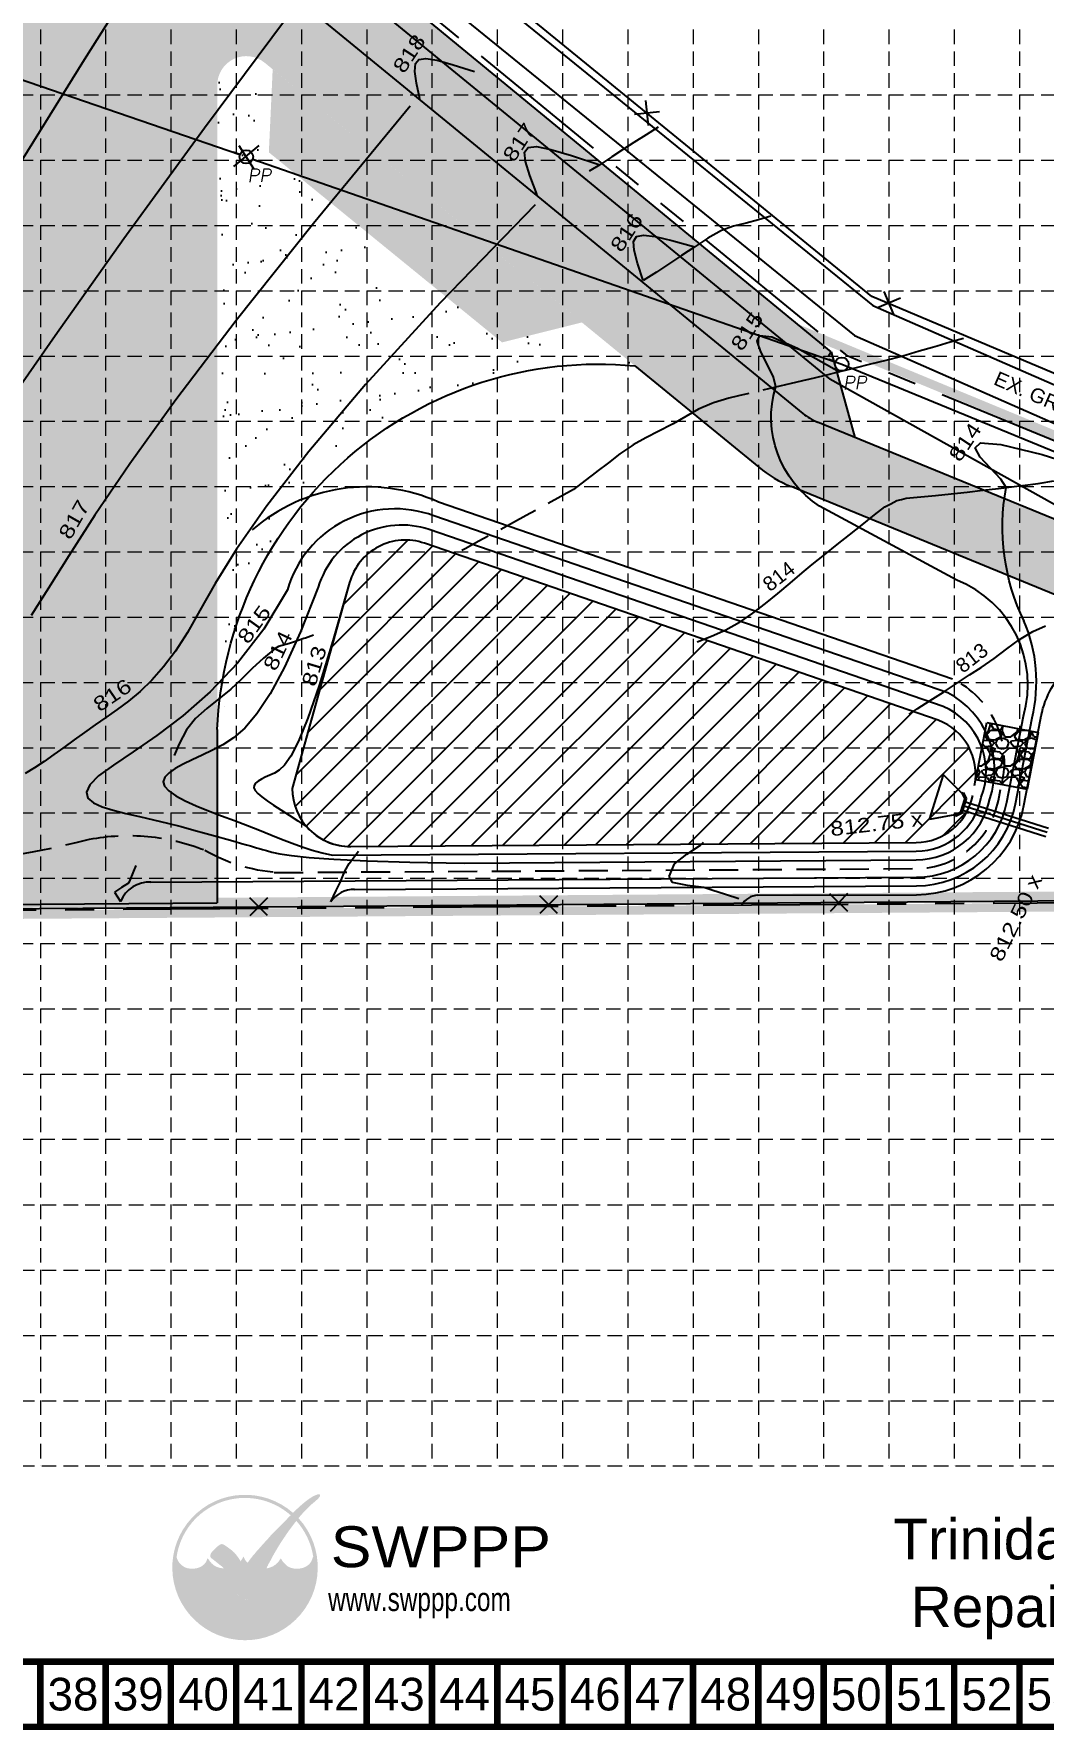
# Model space of a CAD drawing. Extents: x 1142 to 4041, y -552 to 3232.
# Drawn here: x 1996 to 2344, y 2330 to 2915 of the extents above; entities that cross this region are included whole.
import ezdxf
from ezdxf.enums import TextEntityAlignment as Align

# ---------------------------------------------------------------- set-up
doc = ezdxf.new("R2010")
doc.units = 0
doc.header["$LTSCALE"] = 40
doc.header["$MEASUREMENT"] = 0
doc.linetypes.add('HIDDEN', pattern=[0.375, 0.25, -0.125])
doc.linetypes.add('PHANTOM', pattern=[2.5, 1.25, -0.25, 0.25, -0.25, 0.25, -0.25])
doc.layers.get('0').update_dxf_attribs({"color": 1, "linetype": 'CONTINUOUS'})
for name, color, linetype in [('0BOUNDRY', 4, 'PHANTOM'), ('0CONTOURS', 8, 'HIDDEN'), ('0DIM', 8, 'CONTINUOUS'), ('0EXFENC', 8, 'CONTINUOUS'), ('0EXIST', 8, 'CONTINUOUS'), ('0PAVING', 1, 'CONTINUOUS'), ('0POND', 1, 'CONTINUOUS'), ('0POWER', 8, 'OVERHEAD_POWER'), ('0UTILITIES', 2, 'CONTINUOUS'), ('BASE', 7, 'CONTINUOUS'), ('GRID', 254, 'HIDDEN'), ('LIMITS OF DISTURBANCE', 1, 'HIDDEN'), ('LOGO', 7, 'CONTINUOUS'), ('SILT FENCE', 200, 'CONTINUOUS'), ('yj', 2, 'CONTINUOUS')]:
    doc.layers.add(name, color=color, linetype=linetype)
doc.styles.add('LOGO1', font='ROCKEB.TTF', dxfattribs={"height": 25})
doc.styles.get("Standard").update_dxf_attribs({"font": 'ARIAL.TTF'})
doc.styles.add('TEXT60', font='SIMPLEX', dxfattribs={"height": 3})
doc.linetypes.add('OVERHEAD_POWER', pattern='A,0.2,-0.08,["OHP",Standard,S=0.04,R=0,X=-0.05,Y=-0.018],-0.13', length=0.41)

# ---------------------------------------------------------------- blocks, each defined once
blk = doc.blocks.new('X100')
at = {"layer": '0EXFENC'}
for p, q in [((-3.06, 3.06), (3.06, -3.06)), ((-3.06, -3.06), (3.06, 3.06))]:
    blk.add_line(p, q, dxfattribs=at)
blk = doc.blocks.new('new logo')
at = {"layer": 'LOGO'}
h = blk.add_hatch(color=170, dxfattribs=at)
h.paths.add_polyline_path([(67.4, 44.1), (66.8, 44.7), (66.3, 45.2), (66, 45.8), (65.5, 46.4), (65.1, 47.2), (64.7, 47.9), (64.4, 48.5), (64.2, 49), (63.9, 49.6), (63.7, 50.1), (63.3, 51), (62.9, 52), (62.6, 52.8), (62.4, 53.3), (62.2, 53.7), (62.1, 54.2), (61.9, 54.7), (61.7, 55.2), (61.5, 55.7), (61.3, 56.3), (61, 56.8), (60.8, 57.4), (60.5, 57.9), (60.2, 58.5), (60, 59.1), (59.7, 59.6), (59.3, 60.2), (59, 60.8), (58.7, 61.3), (58.3, 61.9), (58, 62.4), (57.6, 62.9), (57.3, 63.4), (56.9, 63.9), (56.6, 64.3), (56.3, 64.7), (55.9, 65.1), (55.6, 65.5), (55.2, 65.9), (54.9, 66.2), (54, 66.2), (52.9, 66.3), (52, 66.5), (51.5, 66.6), (50.9, 66.8), (50.3, 67), (49.4, 67.4), (48.3, 67.9), (47.3, 68.6), (46.5, 69.3), (45.7, 70), (45, 70.8), (44.4, 71.5), (44, 72.2), (43.6, 72.7), (43.4, 72.9), (43.2, 73.2), (43.1, 73.4), (43, 73.5), (42.8, 73.7), (42.7, 73.7), (42.7, 73.8), (42.6, 73.8), (42.5, 73.7), (42.5, 73.6), (42.4, 73.5), (42.4, 73.4), (42.3, 73.2), (42.2, 72.8), (42, 72.1), (41.7, 71.5), (41.4, 70.9), (41, 70.3), (40.5, 69.8), (40, 69.2), (39.4, 68.7), (38.8, 68.2), (38.1, 67.7), (37.3, 67.3), (36.5, 66.9), (35.7, 66.6), (34.9, 66.3), (34, 66.1), (33, 66), (31.9, 65.9), (30.8, 65.9), (29.6, 65.9), (28.6, 66), (27.6, 66.1), (26.7, 66.4), (25.8, 66.7), (25, 67.1), (24.1, 67.6), (23.2, 68.2), (22.4, 68.9), (21.8, 69.5), (21.4, 69.9), (21, 70.4), (20.6, 70.9), (20.2, 71.5), (19.9, 72.1), (19.5, 72.9), (19.2, 73.8), (18.9, 74.8, -0.595729), (106.3, 106.8), (107, 107.5), (107.5, 108), (108.1, 108.6, 37.93689), (112.3, 104.5), (112.1, 104.2), (111.6, 103.7), (111.1, 103.1), (110.6, 102.5, -0.146449), (123.6, 75), (123.3, 74.5), (123.1, 74), (122.9, 73.5), (122.8, 73.1), (122.5, 72.4), (122.2, 71.7), (121.9, 71.1), (121.5, 70.5), (121.1, 70), (120.7, 69.5), (120.2, 69), (119.6, 68.6), (119, 68.1), (118.4, 67.7), (117.8, 67.4), (117.1, 67), (116.5, 66.7), (115.8, 66.5), (115, 66.3), (114.3, 66.1), (113.5, 66), (112.7, 65.9), (111.9, 65.8), (111.1, 65.8), (110.3, 65.8), (109.4, 65.9), (108.6, 66), (107.7, 66.2), (106.8, 66.4), (105.9, 66.7), (105.1, 67.1), (104.3, 67.5), (103.5, 68), (102.8, 68.6), (102.1, 69.3), (101.4, 70), (100.8, 70.7), (100.2, 71.4), (99.8, 72), (99.5, 72.5), (99.4, 72.8), (99.3, 73), (99.1, 73.2), (99, 73.4), (98.9, 73.5), (98.8, 73.6), (98.7, 73.6), (98.6, 73.6), (98.5, 73.5), (98.4, 73.4), (98.4, 73.3), (98.3, 73.2), (98.2, 73), (98.1, 72.8), (97.8, 72.4), (97.4, 71.8), (96.9, 71.1), (96.4, 70.5), (95.9, 70.1), (95.4, 69.6), (94.8, 69.1), (94.2, 68.6), (93.5, 68.2), (92.8, 67.7), (91.9, 67.3), (91, 66.9), (90.1, 66.6), (89.4, 66.4), (88.6, 66.2), (87.8, 66.1), (87.6, 65.6), (87.4, 65.1), (87.1, 64.4), (86.9, 63.8), (86.6, 63), (86.3, 62.2), (85.9, 61.3), (85.6, 60.4), (85.3, 59.5), (84.9, 58.6), (84.6, 57.7), (84.2, 56.7), (83.9, 55.8), (83.5, 54.9), (83.2, 54), (82.9, 53.2), (82.6, 52.4), (82.3, 51.6), (82.1, 51), (81.9, 50.3), (81.6, 49.8), (81.3, 48.9), (80.9, 48.1), (80.5, 47.3), (80.1, 46.6), (79.6, 45.9), (79.1, 45.4), (78.6, 44.8), (78.1, 44.3), (77.6, 43.9), (77, 43.5), (76.5, 43.1), (75.9, 42.8), (75.3, 42.6), (74.6, 42.3), (73.7, 42.1), (73, 41.9), (72.2, 41.9), (71.6, 42), (70.9, 42.2), (70.1, 42.5), (69.4, 42.8), (68.7, 43.1), (68, 43.5)])
h.paths.add_polyline_path([(71.8, 72), (70.7, 73.9), (70.1, 75.2), (69.7, 74.3), (68.7, 72.6), (67.9, 71.7), (67.9, 71.5), (68.1, 71.2), (68.3, 71), (68.4, 70.8), (68.5, 70.6), (68.7, 70.4), (68.8, 70.2), (68.9, 70.1), (69, 70), (69.1, 69.8), (69.3, 69.7), (69.4, 69.7), (69.5, 69.6), (69.6, 69.5), (69.7, 69.5), (69.8, 69.4), (69.9, 69.4), (70.1, 69.3), (70.2, 69.3), (70.3, 69.2), (70.4, 69.2), (70.5, 69.2), (70.6, 69.2), (70.8, 69.2), (70.9, 69.2), (71, 69.2), (71.1, 69.2), (71.2, 69.2), (71.3, 69.2), (71.4, 69.2), (71.5, 69.2), (71.6, 69.2), (71.7, 69.3), (71.8, 69.3), (71.9, 69.3), (72, 69.4), (72.1, 69.5), (72.2, 69.5), (72.3, 69.6), (72.5, 69.6), (72.6, 69.7), (72.7, 69.8), (72.8, 69.9), (72.9, 70), (73, 70.1), (73.1, 70.2), (73.2, 70.3), (73.3, 70.4), (72.5, 71.1)], flags=17)
blk.add_hatch(color=240, dxfattribs=at).paths.add_polyline_path([(117.7, 117.3), (118.9, 118.2), (119.8, 118.9), (120.6, 119.5), (121.3, 119.9), (121.9, 120.3), (122.4, 120.6), (122.8, 120.9), (123.1, 121.1), (123.4, 121.3), (123.7, 121.4), (124, 121.6), (124.2, 121.7), (124.4, 121.8), (124.6, 121.9), (124.8, 121.9), (125, 122), (125.2, 122.1), (125.4, 122.2), (125.6, 122.2), (125.8, 122.3), (125.9, 122.4), (126.1, 122.4), (126.3, 122.5), (126.4, 122.5), (126.6, 122.6), (126.7, 122.6), (126.8, 122.7), (126.9, 122.7), (127.1, 122.7), (127.2, 122.8), (127.3, 122.8), (127.4, 122.8), (127.5, 122.8), (127.6, 122.8), (127.7, 122.8), (127.8, 122.8), (127.9, 122.8), (128, 122.8), (128.1, 122.8), (128.1, 122.8), (128.2, 122.8), (128.3, 122.8), (128.4, 122.8), (128.4, 122.7), (128.5, 122.7), (128.5, 122.7), (128.6, 122.7), (128.6, 122.6), (128.7, 122.6), (128.7, 122.6), (128.7, 122.5), (128.7, 122.5), (128.8, 122.4), (128.8, 122.4), (128.8, 122.3), (128.8, 122.3), (128.8, 122.2), (128.8, 122.1), (128.8, 122.1), (128.8, 122), (128.8, 121.9), (128.8, 121.8), (128.8, 121.8), (128.8, 121.7), (128.8, 121.6), (128.7, 121.5), (128.7, 121.4), (128.7, 121.3), (128.6, 121.3), (128.6, 121.2), (128.5, 121.1), (128.4, 121), (128.4, 120.8), (128.3, 120.7), (128.2, 120.6), (128.1, 120.4), (128, 120.3), (127.8, 120.1), (127.7, 120), (127.6, 119.8), (127.4, 119.6), (127.3, 119.4), (127.1, 119.2), (126.8, 119), (126.6, 118.8), (126.3, 118.5), (125.9, 118.2), (125.5, 117.9), (125.1, 117.5), (124.6, 117), (124, 116.6), (123.5, 116.1), (122.9, 115.6), (122.3, 115.1), (121.7, 114.5), (121.1, 114), (120.6, 113.5), (120, 113), (119.5, 112.5), (119, 112), (118.5, 111.5), (118, 111), (117.5, 110.5), (117, 109.9), (116.5, 109.4), (116, 108.8), (115.5, 108.3), (115, 107.7), (114.5, 107.1), (114, 106.6), (113.5, 106), (113, 105.4), (112.5, 104.8), (112.1, 104.2), (111.6, 103.7), (111.1, 103.1), (110.6, 102.4), (110.1, 101.8), (109.6, 101.1), (109, 100.4), (108.5, 99.7), (107.9, 98.9), (107.3, 98.1), (106.7, 97.3), (106, 96.4), (105.4, 95.6), (104.8, 94.7), (104.2, 93.9), (103.6, 93.1), (103.1, 92.3), (102.5, 91.5), (102, 90.6), (101.4, 89.8), (100.9, 89), (100.3, 88.2), (99.8, 87.3), (99.2, 86.5), (98.6, 85.6), (98.1, 84.7), (97.5, 83.8), (96.9, 82.9), (96.4, 82), (95.9, 81.1), (95.4, 80.3), (94.9, 79.5), (94.5, 78.7), (94, 78), (93.6, 77.2), (93.2, 76.5), (92.8, 75.8), (92.4, 75), (92, 74.3), (91.6, 73.5), (91.2, 72.8), (90.8, 72), (90.4, 71.3), (90, 70.6), (89.6, 69.9), (89.3, 69.3), (89, 68.7), (88.8, 68.2), (88.5, 67.7), (88.3, 67.3), (88.1, 66.9), (88, 66.5), (87.8, 66.1), (87.6, 65.6), (87.4, 65.1), (87.1, 64.4), (86.9, 63.8), (86.6, 63), (86.3, 62.2), (85.9, 61.3), (85.6, 60.4), (85.3, 59.5), (84.9, 58.6), (84.6, 57.7), (84.2, 56.7), (83.9, 55.8), (83.5, 54.9), (83.2, 54), (82.9, 53.2), (82.6, 52.4), (82.3, 51.6), (82.1, 51), (81.9, 50.3), (81.6, 49.8), (81.4, 49.2), (81.2, 48.7), (81, 48.3), (80.8, 47.9), (80.6, 47.5), (80.4, 47.1), (80.2, 46.7), (80, 46.4), (79.7, 46.1), (79.5, 45.8), (79.2, 45.5), (79, 45.2), (78.7, 44.9), (78.5, 44.7), (78.2, 44.4), (78, 44.2), (77.7, 44), (77.4, 43.8), (77.2, 43.6), (76.9, 43.4), (76.6, 43.2), (76.3, 43), (76, 42.9), (75.7, 42.7), (75.5, 42.6), (75.2, 42.5), (74.9, 42.4), (74.6, 42.3), (74.3, 42.2), (74, 42.1), (73.8, 42.1), (73.5, 42), (73.2, 42), (73, 41.9), (72.7, 41.9), (72.5, 41.9), (72.2, 41.9), (72, 42), (71.8, 42), (71.5, 42.1), (71.3, 42.1), (71.1, 42.2), (70.8, 42.2), (70.6, 42.3), (70.4, 42.4), (70.1, 42.5), (69.9, 42.6), (69.6, 42.7), (69.4, 42.8), (69.2, 42.9), (68.9, 43), (68.7, 43.1), (68.5, 43.2), (68.2, 43.4), (68, 43.6), (67.8, 43.7), (67.6, 43.9), (67.4, 44.1), (67.2, 44.3), (67, 44.5), (66.8, 44.7), (66.6, 44.9), (66.5, 45.1), (66.3, 45.4), (66.1, 45.6), (65.9, 45.9), (65.7, 46.2), (65.4, 46.6), (65.2, 47), (65, 47.4), (64.7, 47.9), (64.4, 48.5), (64.2, 49), (63.9, 49.6), (63.7, 50.1), (63.4, 50.7), (63.2, 51.3), (63, 51.8), (62.8, 52.3), (62.6, 52.8), (62.4, 53.3), (62.2, 53.7), (62.1, 54.2), (61.9, 54.7), (61.7, 55.2), (61.5, 55.7), (61.3, 56.3), (61, 56.8), (60.8, 57.4), (60.5, 57.9), (60.2, 58.5), (60, 59.1), (59.7, 59.6), (59.3, 60.2), (59, 60.8), (58.7, 61.3), (58.3, 61.9), (58, 62.4), (57.6, 62.9), (57.3, 63.4), (56.9, 63.9), (56.6, 64.3), (56.3, 64.7), (55.9, 65.1), (55.6, 65.5), (55.2, 65.9), (54.9, 66.3), (54.5, 66.6), (54.1, 67), (53.7, 67.4), (53.3, 67.8), (52.8, 68.1), (52.4, 68.5), (51.9, 68.9), (51.4, 69.3), (50.9, 69.7), (50.5, 70), (50, 70.4), (49.5, 70.8), (49.1, 71.1), (48.7, 71.5), (48.2, 71.8), (47.8, 72.1), (47.5, 72.4), (47.1, 72.7), (46.8, 72.9), (46.6, 73.1), (46.3, 73.3), (46.1, 73.5), (45.9, 73.6), (45.7, 73.8), (45.6, 73.9), (45.5, 74), (45.3, 74.2), (45.2, 74.3), (45.1, 74.4), (45, 74.6), (45, 74.7), (44.9, 74.8), (44.8, 75), (44.8, 75.1), (44.8, 75.2), (44.7, 75.4), (44.7, 75.5), (44.7, 75.7), (44.7, 75.8), (44.7, 76), (44.7, 76.1), (44.7, 76.3), (44.8, 76.4), (44.8, 76.6), (44.9, 76.7), (44.9, 76.9), (45, 77.1), (45.1, 77.2), (45.2, 77.4), (45.3, 77.6), (45.4, 77.8), (45.6, 78), (45.7, 78.2), (45.9, 78.5), (46.1, 78.7), (46.3, 79), (46.6, 79.3), (46.8, 79.5), (47.1, 79.8), (47.3, 80.1), (47.6, 80.4), (47.9, 80.7), (48.2, 81), (48.5, 81.3), (48.8, 81.6), (49.2, 81.9), (49.5, 82.2), (49.8, 82.5), (50.1, 82.7), (50.4, 83), (50.7, 83.2), (51, 83.4), (51.2, 83.6), (51.5, 83.8), (51.7, 83.9), (51.9, 84.1), (52.1, 84.2), (52.2, 84.3), (52.4, 84.4), (52.5, 84.5), (52.7, 84.5), (52.8, 84.6), (53, 84.6), (53.1, 84.6), (53.2, 84.7), (53.3, 84.7), (53.5, 84.7), (53.6, 84.7), (53.7, 84.7), (53.8, 84.7), (54, 84.7), (54.1, 84.6), (54.2, 84.6), (54.3, 84.5), (54.5, 84.5), (54.6, 84.4), (54.7, 84.4), (54.9, 84.3), (55, 84.2), (55.2, 84.1), (55.3, 84.1), (55.5, 84), (55.7, 83.9), (55.9, 83.7), (56.1, 83.6), (56.4, 83.4), (56.7, 83.2), (57, 83), (57.3, 82.8), (57.7, 82.5), (58, 82.3), (58.4, 82), (58.8, 81.7), (59.2, 81.4), (59.6, 81.1), (60, 80.8), (60.4, 80.5), (60.8, 80.2), (61.2, 79.9), (61.5, 79.6), (61.9, 79.3), (62.3, 78.9), (62.6, 78.6), (63, 78.3), (63.3, 77.9), (63.7, 77.5), (64, 77.2), (64.3, 76.8), (64.6, 76.4), (64.9, 76), (65.2, 75.6), (65.5, 75.2), (65.8, 74.8), (66.1, 74.4), (66.4, 74), (66.7, 73.6), (66.9, 73.2), (67.2, 72.8), (67.4, 72.5), (67.6, 72.1), (67.8, 71.8), (67.9, 71.5), (68.1, 71.2), (68.3, 71), (68.4, 70.8), (68.5, 70.6), (68.7, 70.4), (68.8, 70.2), (68.9, 70.1), (69, 70), (69.1, 69.8), (69.3, 69.7), (69.4, 69.7), (69.5, 69.6), (69.6, 69.5), (69.7, 69.5), (69.8, 69.4), (69.9, 69.4), (70.1, 69.3), (70.2, 69.3), (70.3, 69.2), (70.4, 69.2), (70.5, 69.2), (70.6, 69.2), (70.8, 69.2), (70.9, 69.2), (71, 69.2), (71.1, 69.2), (71.2, 69.2), (71.3, 69.2), (71.4, 69.2), (71.5, 69.2), (71.6, 69.2), (71.7, 69.3), (71.8, 69.3), (71.9, 69.3), (72, 69.4), (72.1, 69.5), (72.2, 69.5), (72.3, 69.6), (72.5, 69.6), (72.6, 69.7), (72.7, 69.8), (72.8, 69.9), (72.9, 70), (73, 70.1), (73.1, 70.2), (73.2, 70.3), (73.3, 70.5), (73.5, 70.6), (73.6, 70.8), (73.7, 70.9), (73.9, 71.1), (74, 71.3), (74.2, 71.5), (74.3, 71.8), (74.5, 72), (74.7, 72.3), (74.9, 72.6), (75.1, 72.8), (75.3, 73.1), (75.6, 73.5), (75.8, 73.8), (76.1, 74.1), (76.4, 74.5), (76.7, 74.9), (77, 75.3), (77.3, 75.7), (77.7, 76.1), (78, 76.5), (78.4, 77), (78.8, 77.4), (79.2, 77.9), (79.6, 78.4), (80, 78.9), (80.5, 79.5), (81, 80), (81.5, 80.6), (82, 81.1), (82.5, 81.7), (83, 82.3), (83.6, 82.9), (84.1, 83.5), (84.7, 84.1), (85.2, 84.7), (85.7, 85.3), (86.2, 85.8), (86.7, 86.4), (87.2, 86.9), (87.7, 87.4), (88.1, 87.9), (88.6, 88.5), (89.1, 89), (89.5, 89.5), (90, 90.1), (90.5, 90.6), (91, 91.2), (91.5, 91.7), (92.1, 92.3), (92.6, 92.9), (93.2, 93.5), (93.8, 94.1), (94.4, 94.8), (95, 95.4), (95.6, 96), (96.3, 96.7), (96.9, 97.3), (97.6, 98), (98.2, 98.6), (98.8, 99.2), (99.4, 99.8), (100, 100.3), (100.5, 100.9), (101.1, 101.4), (101.6, 102), (102.1, 102.5), (102.7, 103.1), (103.2, 103.6), (103.7, 104.1), (104.2, 104.7), (104.8, 105.2), (105.3, 105.8), (105.9, 106.3), (106.4, 106.9), (107, 107.5), (107.5, 108), (108.1, 108.6), (108.7, 109.2), (109.3, 109.8), (109.9, 110.3), (110.4, 110.9), (111, 111.5), (111.6, 112), (112.2, 112.6), (112.8, 113.1), (113.4, 113.6), (114, 114.2), (114.6, 114.7), (115.3, 115.3), (116, 115.9), (116.8, 116.6)])
at = {"layer": 'LOGO', "style": 'LOGO1'}
for s, height, width, p in [('SWPPP', 31.32, 1.115, (137, 67)), ('www.swppp.com', 18.112, 0.77, (135, 33.4))]:
    blk.add_text(s, height=height, dxfattribs=dict(at, width=width)).set_placement(p)

msp = doc.modelspace()

# ---------------------------------------------------------------- hatches: boundary and pattern name
at = {"layer": '0CONTOURS'}
h = msp.add_hatch(dxfattribs=at)
h.set_pattern_fill('ANSI31', color=5, scale=60, style=0)
edge = h.paths.add_edge_path()
edge.add_arc((2300.67, 2659.32), 20, 349.05425, 429.14564)
edge.add_line((2307.79, 2678.01), (2130.64, 2739.03))
edge.add_arc((2124.13, 2720.12), 20, 70.99544, 164.42785)
edge.add_line((2104.86, 2725.48), (2085.08, 2654.5))
edge.add_arc((2105.08, 2654.5), 20, 180, 270.40806)
edge.add_line((2105.22, 2634.5), (2300.15, 2635.89))
edge.add_arc((2300.01, 2655.89), 20, 270.40806, 349.05425)
at = {"layer": '0PAVING'}
h = msp.add_hatch(dxfattribs=at)
h.set_pattern_fill('AR-SAND', color=255, scale=10, style=0)
h.paths.add_polyline_path([(2059.23, 2896.94, -0.632832), (2075.56, 2904.68), (2245.89, 2765.23, 0.074272), (2257.05, 2758.57), (2357.3, 2717.42, -0.047546), (2360.66, 2715.65), (2414.41, 2680.47), (2427.01, 2700.36), (2426.86, 2701), (2373.81, 2735.73, 0.047546), (2366.42, 2739.62), (2266.17, 2780.77, -0.074272), (2261.09, 2783.8), (2055.65, 2951.99, 0.131104), (2034.99, 2961.35), (1766.15, 3006.01), (1430.7, 3003.62), (1433.5, 2610.65), (2059.23, 2615.1)])
h.paths.add_polyline_path([(1752.61, 2735.91), (1722.61, 2735.69), (1662.61, 2735.27), (1632.61, 2735.05), (1631.23, 2930.05), (1676.22, 2930.37), (1706.22, 2930.58), (1751.22, 2930.9)], flags=16)
h.paths.add_polyline_path([(2078.34, 2902.4), (2077.02, 2873.77), (2157.41, 2808.25), (2184.93, 2815.13)], flags=17)
h.paths.add_polyline_path([(2121.35, 2927.92), (2093.55, 2920.97), (2261.09, 2783.8, 0.074272), (2266.17, 2780.77), (2279, 2775.5), (2270.83, 2804.98)], flags=17)
h = msp.add_hatch(dxfattribs=at)
h.set_pattern_fill('AR-SAND', color=255, scale=10, style=0)
h.paths.add_polyline_path([(2203.21, 2800.17), (2184.93, 2815.13), (2157.41, 2808.25), (2077.02, 2873.77), (2078.34, 2902.4), (2075.56, 2904.68, 0.632832), (2059.23, 2896.94), (2059.23, 2674.79, -0.430498)])
h = msp.add_hatch(dxfattribs=at)
h.set_pattern_fill('GRAVEL', color=1, scale=10, style=0)
h.set_pattern_definition([(228.0128, (36.994, 10), (-79.99998232, -90.00001342), [1.34536, -133.19088]), (184.9697, (36.094, 9), (120.000010515, 9.99991307), [2.30868, -228.55925]), (132.5104, (33.794, 8.8), (99.99990718, -110.00008674), [1.62788, -161.16032]), (267.2737, (29.894, 6.3), (9.99996018, 200.00000295), [2.10238, -208.13558]), (292.8337, (29.794, 4.2), (-50.000099054, 119.99996412), [2.06155, -204.09373]), (357.2737, (30.594, 2.3), (-200.00000295, 9.99996018), [2.10238, -208.13558]), (37.6942, (32.694, 2.2), (-130.000073456, -99.99990405), [2.78029, -275.24849]), (72.2553, (34.894, 3.9), (70.000107627, 219.999962312), [2.62488, -259.86321]), (121.4296, (35.694, 6.4), (-80.00008234, 129.999950365), [2.1095, -208.84073]), (175.2364, (34.594, 8.2), (110.00000946, -9.99991533), [2.40832, -118.00763]), (222.3974, (32.194, 8.4), (-120.00007351, -109.99992082), [3.11448, -308.33375]), (138.8141, (39.794, 6.2), (-70.00002947, 59.99997313), [1.06301, -105.23844]), (171.4692, (38.994, 6.9), (129.99998285, -20.0000791), [2.02237, -200.21511]), (225, (36.994, 7.2), (-1e-15, -10.000003), [1.41421, -12.72792]), (203.1986, (36.294, 8.4), (49.9999973, 20.00001325), [0.76158, -75.39615]), (291.8014, (35.594, 8.1), (-9.9999991, 30.0000027), [1.07703, -52.77462]), (30.9638, (35.994, 7.1), (29.9999802, 20.0000248), [1.74929, -56.56023]), (161.5651, (37.494, 8), (20.0000043, -9.999984), [1.26491, -30.35787]), (16.3895, (29.794, 8.1), (100.00002198, 29.9999271), [1.772, -175.42845]), (70.3462, (31.494, 8.6), (-39.99995247, -110.00002136), [1.48661, -147.17408]), (293.1986, (37.494, 10), (-20.00001325, 49.9999973), [1.52315, -74.63458]), (343.6105, (38.094, 8.6), (-100.00002198, 29.9999271), [1.772, -175.42845]), (339.444, (29.794, 1.9), (-50.00001845, 19.99995996), [1.7088, -83.73124]), (294.7751, (31.394, 1.3), (-49.99992189, 110.00003422), [1.43178, -141.74643]), (66.8014, (37.594, 0), (20.00001325, 49.9999973), [1.52315, -74.63458]), (17.354, (38.194, 1.4), (-130.00002019, -39.99994502), [1.67631, -165.95424]), (69.444, (32.694, 0), (-19.99995996, -50.00001845), [0.8544, -84.58564]), (101.3099, (36.994, 0), (-9.9999763, 40.0000075), [0.5099, -50.48029]), (165.9638, (36.894, 0.5), (30.0000055, -9.9999806), [2.06155, -39.1695]), (186.009, (34.894, 1), (99.99999751, 9.999993175), [1.9105, -189.13923]), (303.6901, (35.994, 6.2), (-10.0000133, 19.9999956), [1.44222, -34.61329]), (353.1572, (36.794, 5), (169.999993655, -20.00007998), [2.51794, -249.27563]), (60.9454, (39.294, 4.7), (-40.00000027, -70.00000385), [1.02956, -101.92674]), (90, (39.794, 5.6), (-10, 10), [0.6, -9.4]), (120.2564, (34.694, 1.3), (39.99994887, -70.00002456), [1.38924, -137.5352]), (48.0128, (33.994, 2.5), (79.99998232, 90.00001342), [2.69072, -131.84552]), (0, (35.794, 4.5), (10, 10), [2.6, -7.4]), (325.3048, (38.394, 4.5), (-99.99994259, 70.0000861), [1.58114, -156.53274]), (254.0546, (39.694, 3.6), (-9.9999989, -40.00000127), [1.45602, -71.34508]), (207.646, (39.294, 2.2), (-189.99995807, -100.00007713), [2.37065, -234.69474]), (175.4261, (37.194, 1.1), (-130.000005583, 9.99994801), [2.50799, -248.29074])])
h.paths.add_polyline_path([(2342.18, 2673.85), (2324.51, 2677.27), (2320.71, 2657.63), (2338.39, 2654.21)])

# ---------------------------------------------------------------- linework, layer by layer
at = {"layer": '0BOUNDRY', "color": 7}
for p, q in [((2072.78, 2970.28), (2276.35, 2803.61)), ((2447.86, 2733.21), (2276.35, 2803.61)), ((1226.77, 2607.16), (2373.49, 2615.33))]:
    msp.add_line(p, q, dxfattribs=at)
at = {"layer": '0CONTOURS', "color": 35}
for p, q in [((2211.2, 2882.5, 817), (2207.03, 2879.83, 817)), ((2202.86, 2877.17, 817), (2199.32, 2874.91, 817)), ((2207.03, 2879.83, 817), (2202.86, 2877.17, 817)), ((2195.19, 2872.18, 817), (2191.06, 2869.46, 817)), ((2199.32, 2874.91, 817), (2195.19, 2872.18, 817)), ((2191.06, 2869.46, 817), (2187.45, 2867.33, 817)), ((2237.15, 2848.29, 816), (2233.02, 2846.84, 816)), ((2241.54, 2849.33, 816), (2237.15, 2848.29, 816)), ((2245.76, 2850.56, 816), (2241.54, 2849.33, 816)), ((2250.07, 2851.82, 816), (2245.76, 2850.56, 816)), ((2228.35, 2844.14, 816), (2223.8, 2841.25, 816)), ((2233.02, 2846.84, 816), (2228.35, 2844.14, 816)), ((2219.31, 2838.26, 816), (2214.83, 2835.24, 816)), ((2223.8, 2841.25, 816), (2219.31, 2838.26, 816)), ((2210.59, 2832.45, 816), (2206.04, 2829.55, 816)), ((2214.83, 2835.24, 816), (2210.59, 2832.45, 816)), ((2305.75, 2806.55, 815), (2301.23, 2805.19, 815)), ((2307.35, 2807.01, 815), (2305.75, 2806.55, 815)), ((2311.88, 2808.33, 815), (2307.35, 2807.01, 815)), ((2316.42, 2809.66, 815), (2311.88, 2808.33, 815)), ((2284.41, 2800.73, 815), (2279.06, 2799.42, 815)), ((2289.75, 2802.07, 815), (2284.41, 2800.73, 815)), ((2295.09, 2803.44, 815), (2289.75, 2802.07, 815)), ((2296.69, 2803.87, 815), (2295.09, 2803.44, 815)), ((2301.23, 2805.19, 815), (2296.69, 2803.87, 815)), ((2262.42, 2795.33, 815), (2257.06, 2794.06, 815)), ((2263.01, 2795.48, 815), (2262.42, 2795.33, 815)), ((2268.36, 2796.79, 815), (2263.01, 2795.48, 815)), ((2273.71, 2798.1, 815), (2268.36, 2796.79, 815)), ((2279.06, 2799.42, 815), (2273.71, 2798.1, 815)), ((2235.6, 2789, 815), (2230.33, 2787.41, 815)), ((2238.92, 2789.87, 815), (2235.6, 2789, 815)), ((2257.06, 2794.06, 815), (2238.92, 2789.87, 815)), ((2225.16, 2785.23, 815), (2220.78, 2782.71, 815)), ((2229.76, 2787.23, 815), (2225.16, 2785.23, 815)), ((2230.33, 2787.41, 815), (2229.76, 2787.23, 815)), ((2211.48, 2777.65, 815), (2206.99, 2775.37, 815)), ((2215.97, 2779.93, 815), (2211.48, 2777.65, 815)), ((2216.41, 2780.17, 815), (2215.97, 2779.93, 815)), ((2220.78, 2782.71, 815), (2216.41, 2780.17, 815)), ((2202.18, 2772.64, 815), (2198.05, 2769.8, 815)), ((2202.6, 2772.9, 815), (2202.18, 2772.64, 815)), ((2206.99, 2775.37, 815), (2202.6, 2772.9, 815)), ((2194.08, 2766.76, 815), (2190.1, 2763.71, 815)), ((2198.05, 2769.8, 815), (2194.08, 2766.76, 815)), ((2186.01, 2760.62, 815), (2182.03, 2757.61, 815)), ((2190.01, 2763.64, 815), (2186.01, 2760.62, 815)), ((2190.1, 2763.71, 815), (2190.01, 2763.64, 815)), ((2336.76, 2758.89, 814), (2342.18, 2759.64, 814)), ((2342.18, 2759.64, 814), (2347.59, 2760.53, 814)), ((2182.03, 2757.61, 815), (2165.76, 2748.58, 815)), ((2291.44, 2752.65, 814), (2293.53, 2753.76, 814)), ((2293.53, 2753.76, 814), (2295.1, 2754.15, 814)), ((2295.1, 2754.15, 814), (2296.68, 2754.54, 814)), ((2296.68, 2754.54, 814), (2300.44, 2754.89, 814)), ((2300.44, 2754.89, 814), (2301.76, 2755, 814)), ((2301.76, 2755, 814), (2305.53, 2755.32, 814)), ((2305.53, 2755.32, 814), (2306.85, 2755.46, 814)), ((2306.85, 2755.46, 814), (2312.27, 2756.07, 814)), ((2312.27, 2756.07, 814), (2317.69, 2756.68, 814)), ((2317.69, 2756.68, 814), (2323.11, 2757.31, 814)), ((2323.11, 2757.31, 814), (2328.53, 2757.94, 814)), ((2328.53, 2757.94, 814), (2333.95, 2758.56, 814)), ((2333.95, 2758.56, 814), (2336.76, 2758.89, 814)), ((2165.76, 2748.58, 815), (2149.41, 2739.69, 815)), ((2281.5, 2745.39, 814), (2285.81, 2748.78, 814)), ((2285.81, 2748.78, 814), (2289.36, 2751.55, 814)), ((2289.36, 2751.55, 814), (2291.44, 2752.65, 814)), ((2277.21, 2741.97, 814), (2281.5, 2745.39, 814)), ((2144.64, 2737.11, 815), (2143.52, 2736.5, 815)), ((2149.41, 2739.69, 815), (2144.64, 2737.11, 815)), ((2268.64, 2735.12, 814), (2272.93, 2738.55, 814)), ((2272.93, 2738.55, 814), (2277.21, 2741.97, 814)), ((2260.87, 2728.86, 814), (2264.35, 2731.71, 814)), ((2264.35, 2731.71, 814), (2268.64, 2735.12, 814)), ((2252.5, 2721.72, 814), (2256.68, 2725.3, 814)), ((2256.68, 2725.3, 814), (2260.87, 2728.86, 814)), ((2248.26, 2718.23, 814), (2252.5, 2721.72, 814)), ((2239.35, 2711.87, 814), (2243.9, 2714.91, 814)), ((2243.9, 2714.91, 814), (2248.26, 2718.23, 814)), ((2092.35, 2707.36, 815), (2089.6, 2706.35, 815)), ((2224.62, 2705, 814), (2229.65, 2707.02, 814)), ((2229.65, 2707.02, 814), (2234.57, 2709.24, 814)), ((2234.57, 2709.24, 814), (2239.3, 2711.84, 814)), ((2239.3, 2711.84, 814), (2239.35, 2711.87, 814)), ((2335.75, 2705.87, 813), (2340.34, 2708.66, 813)), ((2340.34, 2708.66, 813), (2344.72, 2710.55, 813)), ((2079.17, 2702.78, 815), (2075.15, 2699.41, 815)), ((2080.39, 2703.46, 815), (2079.17, 2702.78, 815)), ((2084.12, 2704.47, 815), (2080.39, 2703.46, 815)), ((2085.47, 2704.93, 815), (2084.12, 2704.47, 815)), ((2089.08, 2706.17, 815), (2085.47, 2704.93, 815)), ((2089.6, 2706.35, 815), (2089.08, 2706.17, 815)), ((2327.02, 2699.35, 813), (2331.36, 2702.67, 813)), ((2331.36, 2702.67, 813), (2335.75, 2705.87, 813)), ((2071.31, 2695.84, 815), (2067.54, 2692.19, 815)), ((2075.15, 2699.41, 815), (2071.31, 2695.84, 815)), ((2318.56, 2693.62, 813), (2322.59, 2696.23, 813)), ((2322.59, 2696.23, 813), (2327.02, 2699.35, 813)), ((2067.54, 2692.19, 815), (2063.88, 2688.73, 815)), ((2309.53, 2687.75, 813), (2314.04, 2690.68, 813)), ((2314.04, 2690.68, 813), (2318.56, 2693.62, 813)), ((2059.82, 2685.35, 815), (2055.62, 2682.09, 815)), ((2063.88, 2688.73, 815), (2059.82, 2685.35, 815)), ((2300.47, 2681.92, 813), (2305, 2684.82, 813)), ((2305, 2684.82, 813), (2309.53, 2687.75, 813)), ((2051.71, 2678.59, 815), (2048.6, 2674.69, 815)), ((2055.62, 2682.09, 815), (2051.71, 2678.59, 815)), ((2297.69, 2680.16, 813), (2300.47, 2681.92, 813)), ((2048.6, 2674.69, 815), (2046.05, 2669.92, 815)), ((2046.05, 2669.92, 815), (2044.41, 2665.83, 815)), ((2104.74, 2628.68, 814), (2107.9, 2632.88, 814)), ((2216.85, 2628.5, 813), (2221.11, 2631.81, 813)), ((2221.11, 2631.81, 813), (2225.76, 2634.97, 813)), ((2225.76, 2634.97, 813), (2226.88, 2635.96, 813)), ((2031.13, 2627.93, 815), (2029.06, 2622.91, 815)), ((2101.55, 2622.06, 814), (2103.25, 2625.99, 814)), ((2103.25, 2625.99, 814), (2104.74, 2628.68, 814)), ((2215.01, 2624.19, 813), (2216.85, 2628.5, 813)), ((2026.19, 2620.36, 815), (2023.77, 2618.81, 815)), ((2028.62, 2621.91, 815), (2026.19, 2620.36, 815)), ((2029.06, 2622.91, 815), (2028.62, 2621.91, 815)), ((2100.21, 2619.28, 814), (2101.55, 2622.06, 814)), ((2216.15, 2622.1, 813), (2215.01, 2624.19, 813)), ((2221.3, 2621.01, 813), (2216.15, 2622.1, 813)), ((2227, 2620.31, 813), (2221.3, 2621.01, 813)), ((2229.76, 2619.42, 813), (2227, 2620.31, 813)), ((2234.38, 2617.93, 813), (2229.76, 2619.42, 813)), ((2023.77, 2618.81, 815), (2024.81, 2617.18, 815)), ((2024.81, 2617.18, 815), (2025.86, 2615.56, 815)), ((2098.37, 2615.44, 814), (2100.21, 2619.28, 814)), ((2238.99, 2616.44, 813), (2234.38, 2617.93, 813))]:
    msp.add_line(p, q, dxfattribs=at)
at = {"layer": '0DIM', "color": 7}
for p, q in [((2067.02, 2873), (2064.74, 2873.81)), ((2073.55, 2876.18), (2064.87, 2868.86)), ((2066.72, 2876.08), (2071.7, 2868.18)), ((2071.43, 2871.43), (2073.38, 2870.74))]:
    msp.add_line(p, q, dxfattribs=at)
msp.add_circle((2069.23, 2872.22), 2.34, dxfattribs=at)
at = {"layer": '0EXFENC'}
for p, q in [((2284.89, 2824.1), (2071.03, 2998.5)), ((2453.59, 2752.91), (2284.89, 2824.1))]:
    msp.add_line(p, q, dxfattribs=at)
at = {"layer": '0EXFENC', "color": 8}
msp.add_line((2373.49, 2615.88), (1226.77, 2607.2), dxfattribs=at)
at = {"layer": '0EXIST', "color": 7}
for p, q in [((2082.96, 2985.1), (2285.25, 2820.97)), ((2075.4, 2975.78), (2278.95, 2810.63)), ((2285.25, 2820.97), (2451.85, 2748.06)), ((2278.95, 2810.63), (2449.25, 2735.57)), ((2272.3, 2801.53), (2270.02, 2802.33)), ((2276.68, 2799.89), (2278.6, 2799.12))]:
    msp.add_line(p, q, dxfattribs=at)
msp.add_circle((2274.51, 2800.76), 2.34, dxfattribs=at)
at = {"layer": '0PAVING', "color": 7}
for p, q in [((2055.65, 2951.99), (2261.09, 2783.8)), ((2270.83, 2804.98), (2121.35, 2927.92)), ((2270.83, 2804.98), (2279, 2775.5)), ((2203.21, 2800.17), (2245.89, 2765.23)), ((2366.42, 2739.62), (2266.17, 2780.77)), ((2357.3, 2717.42), (2257.05, 2758.57)), ((2059.23, 2674.79), (2059.23, 2615.1)), ((1433.4, 2610.65), (2059.23, 2615.1))]:
    msp.add_line(p, q, dxfattribs=at)
at = {"layer": '0PAVING', "color": 255}
msp.add_line((2270.06, 2803.66), (2270.83, 2804.98), dxfattribs=at)
at = {"layer": '0PAVING', "color": 1}
for p, q in [((2320.71, 2657.63), (2324.51, 2677.27)), ((2324.51, 2677.27), (2342.18, 2673.85)), ((2342.18, 2673.85), (2338.39, 2654.21)), ((2320.71, 2657.63), (2338.39, 2654.21))]:
    msp.add_line(p, q, dxfattribs=at)
at = {"layer": '0PAVING', "color": 5}
for p, q in [((2304.77, 2643.85), (2309.62, 2659.18)), ((2315.89, 2652.87), (2309.62, 2659.18)), ((2315.56, 2646.46), (2316.95, 2650.83)), ((2315.9, 2652.87), (2316.34, 2653.1)), ((2315.9, 2652.87), (2316.95, 2650.83)), ((2315.97, 2646.11), (2317.49, 2650.88)), ((2316.34, 2653.1), (2317.49, 2650.88)), ((2317.18, 2649.93), (2345.78, 2640.84)), ((2313.53, 2645.4), (2304.77, 2643.85)), ((2313.52, 2645.41), (2315.56, 2646.46)), ((2313.75, 2644.97), (2313.52, 2645.41)), ((2313.75, 2644.97), (2315.97, 2646.11)), ((2316.27, 2647.07), (2344.87, 2637.98)), ((2316.73, 2648.5), (2345.32, 2639.41))]:
    msp.add_line(p, q, dxfattribs=at)
at = {"layer": '0PAVING', "color": 7}
msp.add_lwpolyline([(2059.23, 2674.79, -0.430498), (2203.21, 2800.17, -39.157304)], format="xyb", dxfattribs=at)
at = {"layer": '0PAVING', "color": 255}
for radius in [20, 44]:
    msp.add_arc((2273.76, 2799.27), radius, 230.69228, 247.68306, dxfattribs=at)
at = {"layer": '0POND', "color": 5}
msp.add_lwpolyline([(2320.31, 2655.52, 0.364422), (2307.79, 2678.01), (2130.64, 2739.03, 0.431871), (2104.86, 2725.48), (2085.08, 2654.5, 0.416301), (2105.22, 2634.5), (2300.15, 2635.89, 0.357295), (2319.64, 2652.09)], format="xyb", dxfattribs=at)
at = {"layer": '0POWER', "color": 7, "ltscale": 2}
for p, q in [((1849.32, 2947.7), (2067.01, 2872.98)), ((2071.44, 2871.45), (2274.54, 2800.75)), ((2274.54, 2800.75), (2409.83, 2745.15))]:
    msp.add_line(p, q, dxfattribs=at)
at = {"layer": '0UTILITIES', "color": 7}
for p in [(2068.51, 2960.85), (2417.46, 2713.51)]:
    msp.add_line(p, (2270.39, 2795.57), dxfattribs=at)
at = {"layer": 'BASE', "const_width": 2.25}
for points in [[(1143.25, 2331.06), (2583.25, 2331.06), (2583.25, 3231.06), (1143.25, 3231.06)], [(1165.7, 2353.55), (2560.81, 2353.51), (2560.78, 3208.57), (1165.98, 3208.59)]]:
    msp.add_lwpolyline(points, close=True, dxfattribs=at)
for points in [[(1998.25, 2331.06), (1998.25, 2353.56)], [(2020.75, 2331.06), (2020.75, 2353.56)], [(2043.25, 2331.06), (2043.25, 2353.56)], [(2065.75, 2331.06), (2065.75, 2353.56)], [(2088.25, 2331.06), (2088.25, 2353.56)], [(2110.75, 2331.06), (2110.75, 2353.56)], [(2133.25, 2331.06), (2133.25, 2353.56)], [(2155.75, 2331.06), (2155.75, 2353.56)], [(2178.25, 2331.06), (2178.25, 2353.56)], [(2200.75, 2331.06), (2200.75, 2353.56)], [(2223.25, 2331.06), (2223.25, 2353.56)], [(2245.75, 2331.06), (2245.75, 2353.56)], [(2268.25, 2331.06), (2268.25, 2353.56)], [(2290.75, 2331.06), (2290.75, 2353.56)], [(2313.25, 2331.06), (2313.25, 2353.56)], [(2335.75, 2331.06), (2335.75, 2353.56)]]:
    msp.add_lwpolyline(points, dxfattribs=at)
at = {"layer": 'GRID', "color": 252, "linetype": 'HIDDEN', "lineweight": 0, "ltscale": 0.5}
for p, q in [((1998.25, 3208.56), (1998.25, 2420.96)), ((2020.75, 3208.56), (2020.75, 2420.96)), ((2043.25, 3208.56), (2043.25, 2420.96)), ((2065.75, 3208.56), (2065.75, 2420.96)), ((2088.25, 3208.56), (2088.25, 2420.96)), ((2110.75, 3208.56), (2110.75, 2420.96)), ((2133.25, 3208.56), (2133.25, 2420.96)), ((2155.75, 3208.56), (2155.75, 2420.96)), ((2178.25, 3208.56), (2178.25, 2420.96)), ((2200.75, 3208.56), (2200.75, 2420.96)), ((2223.25, 3208.56), (2223.25, 2420.96)), ((2245.75, 3208.56), (2245.75, 2420.96)), ((2268.25, 3208.56), (2268.25, 2420.96)), ((2290.75, 3208.56), (2290.75, 2420.96)), ((2313.25, 3208.56), (2313.25, 2420.96)), ((2335.75, 3208.56), (2335.75, 2420.96)), ((1165.75, 2893.56), (2560.75, 2893.56)), ((1165.75, 2871.06), (2560.75, 2871.06)), ((1165.75, 2848.56), (2560.75, 2848.56)), ((1165.75, 2826.06), (2560.75, 2826.06)), ((1165.75, 2803.56), (2560.75, 2803.56)), ((1165.75, 2781.06), (2560.75, 2781.06)), ((1165.75, 2758.56), (2560.75, 2758.56)), ((1165.75, 2736.06), (2560.75, 2736.06)), ((1165.75, 2713.56), (2560.75, 2713.56)), ((1165.75, 2691.06), (2560.75, 2691.06)), ((1165.75, 2668.56), (2560.75, 2668.56)), ((1165.75, 2646.06), (2560.75, 2646.06)), ((1165.75, 2623.56), (2560.75, 2623.56)), ((1165.75, 2601.06), (2560.75, 2601.06)), ((1165.75, 2578.56), (2560.75, 2578.56)), ((1165.75, 2556.06), (2560.75, 2556.06)), ((1165.75, 2533.56), (2560.75, 2533.56)), ((1166.25, 2510.96), (2561.25, 2510.96)), ((1166.25, 2488.46), (2561.25, 2488.46)), ((1166.25, 2465.96), (2561.25, 2465.96)), ((1166.25, 2443.46), (2561.25, 2443.46)), ((1166.25, 2420.96), (2561.25, 2420.96))]:
    msp.add_line(p, q, dxfattribs=at)
at = {"layer": 'LIMITS OF DISTURBANCE', "const_width": 3}
msp.add_lwpolyline([(1288, 2606.15), (1287.95, 2614.81), (1339.97, 2614.81), (1342.81, 2665.4, -0.25276), (1394.83, 2750.02, 0.22862), (1428.88, 2800.14), (1429.12, 3005.16), (1793.67, 3008.13), (2069.07, 2962.49), (2243.8, 2819.39), (2477.01, 2722.86), (2403.47, 2610.94), (2379.37, 2610.32), (2370.79, 2613.71), (1289.82, 2606.15)], format="xyb", close=True, dxfattribs=at)
at = {"layer": 'SILT FENCE', "const_width": 3}
msp.add_lwpolyline([(2413.01, 2681.15), (2372.69, 2617.65), (1291.1, 2609.64)], dxfattribs=at)
at = {"layer": 'yj', "color": 35}
for p, q in [((2311.05, 2687.47), (2133.9, 2748.48)), ((2309.42, 2682.74), (2132.27, 2743.75)), ((2061.85, 2682.89), (2061.85, 2682.89)), ((2331.42, 2649.82), (2337.14, 2679.38)), ((2334.37, 2649.25), (2340.09, 2678.81)), ((2337.32, 2648.68), (2343.03, 2678.24)), ((2098.92, 2631.46), (2300.17, 2632.89)), ((2105.22, 2634.5), (2300.15, 2635.89)), ((2144.33, 2628.78), (2300.19, 2629.89)), ((2036.39, 2622.23, 815), (2300.23, 2623.89)), ((2106.55, 2619.73, 814), (2300.26, 2620.89)), ((2245.62, 2617.72), (2300.28, 2617.89))]:
    msp.add_line(p, q, dxfattribs=at)
at = {"layer": 'yj', "color": 35, "linetype": 'Continuous'}
msp.add_line((2312.67, 2692.19), (2135.52, 2753.21), dxfattribs=at)
at = {"layer": 'yj', "color": 35}
for points in [[(2046.61, 2958.12), (2013.35, 2905.68), (1986.17, 2861.8)], [(2087.16, 2925.46), (2054.84, 2882.13), (2027.07, 2843.91), (2003.3, 2810.48), (1983.03, 2781.49)], [(2129.07, 2892.2), (2127.93, 2897.66), (2127.34, 2901.68), (2127.54, 2904.36), (2128.73, 2905.82), (2131.14, 2906.17), (2135, 2905.52), (2140.52, 2903.97), (2147.92, 2901.64)], [(2125.74, 2889.65), (2092.35, 2849.23), (2065.75, 2815.77), (2044.96, 2788.43), (2029.05, 2766.37), (2017.05, 2748.75), (2008.02, 2734.73), (2001.01, 2723.49), (1995.05, 2714.18)], [(2169.46, 2859.17), (2166.96, 2865.77), (2165.45, 2870.62), (2165.16, 2873.82), (2166.36, 2875.5), (2169.29, 2875.79), (2174.22, 2874.8), (2181.39, 2872.65), (2191.06, 2869.46)], [(2168.86, 2855.72), (2136.05, 2821.87), (2110.36, 2793.73), (2090.78, 2770.65), (2076.3, 2751.97), (2065.89, 2737.04), (2058.54, 2725.21), (2053.22, 2715.82), (2048.94, 2708.21), (2044.82, 2701.83), (2040.73, 2696.42), (2036.66, 2691.85), (2032.62, 2687.98), (2028.64, 2684.64), (2024.72, 2681.71), (2020.87, 2679.02), (2017.11, 2676.43), (2013.43, 2673.83), (2009.85, 2671.22), (2006.35, 2668.66), (2002.92, 2666.17), (1999.57, 2663.81), (1996.28, 2661.62), (1993.06, 2659.63)], [(2206.04, 2829.55), (2204.09, 2835.57), (2202.91, 2840.01), (2202.72, 2843.02), (2203.72, 2844.72), (2206.12, 2845.25), (2210.13, 2844.76), (2215.95, 2843.38), (2223.8, 2841.25)], [(2251.74, 2792.94), (2251.01, 2796.23), (2248.91, 2800.53), (2246.62, 2804.96), (2245.33, 2808.63), (2246.21, 2810.67), (2250.44, 2810.18), (2259.21, 2806.29), (2273.71, 2798.1)], [(2331.15, 2758.19), (2329.36, 2761.11), (2325.8, 2764.88), (2322.25, 2768.74), (2320.48, 2771.91), (2322.27, 2773.63), (2329.38, 2773.11), (2343.6, 2769.6), (2366.68, 2762.32)], [(2314.14, 2726.35), (2266.83, 2751.82)], [(2104.86, 2725.48), (2099.09, 2705.41), (2094.32, 2690.04), (2090.41, 2678.73), (2087.21, 2670.81), (2084.6, 2665.62), (2082.44, 2662.5), (2080.59, 2660.78), (2078.91, 2659.82), (2077.3, 2659.05), (2075.78, 2658.35), (2074.43, 2657.67), (2073.3, 2657), (2072.45, 2656.31), (2071.96, 2655.57), (2071.88, 2654.75), (2072.28, 2653.82), (2073.2, 2652.77), (2074.6, 2651.57), (2076.44, 2650.23), (2078.65, 2648.74), (2081.18, 2647.09), (2083.99, 2645.28), (2087, 2643.31), (2090.18, 2641.16)], [(2083.4, 2722.99), (2075.26, 2709.36), (2066.25, 2697.71), (2056.82, 2687.85), (2047.38, 2679.59), (2038.39, 2672.75), (2030.26, 2667.13), (2023.44, 2662.54), (2018.34, 2658.8), (2015.3, 2655.74), (2014.16, 2653.23), (2014.66, 2651.2), (2016.53, 2649.55), (2019.51, 2648.18), (2023.34, 2647), (2027.75, 2645.93), (2032.48, 2644.86), (2037.29, 2643.73), (2042.08, 2642.54), (2046.74, 2641.34), (2051.21, 2640.15), (2055.39, 2639.01), (2059.2, 2637.94), (2062.55, 2636.99), (2065.36, 2636.19), (2067.58, 2635.56), (2069.3, 2635.06), (2070.64, 2634.68), (2071.74, 2634.36), (2072.71, 2634.08), (2073.7, 2633.8), (2074.82, 2633.47), (2076.2, 2633.07), (2078.03, 2632.57), (2080.75, 2631.99), (2084.88, 2631.36), (2090.92, 2630.73), (2099.38, 2630.12), (2110.76, 2629.57), (2125.58, 2629.11), (2144.33, 2628.78)], [(2094.05, 2723.94), (2087.91, 2708.46), (2082.4, 2696.33), (2077.43, 2687.08), (2072.91, 2680.24), (2068.74, 2675.34), (2064.86, 2671.93), (2061.15, 2669.54), (2057.54, 2667.7), (2053.98, 2666.03), (2050.57, 2664.42), (2047.44, 2662.88), (2044.74, 2661.36), (2042.61, 2659.86), (2041.19, 2658.36), (2040.61, 2656.83), (2041.02, 2655.27), (2042.51, 2653.65), (2044.95, 2651.99), (2048.16, 2650.29), (2051.96, 2648.57), (2056.18, 2646.84), (2060.65, 2645.12), (2065.18, 2643.42), (2069.6, 2641.75), (2073.76, 2640.12), (2077.69, 2638.56), (2081.42, 2637.07), (2085.01, 2635.68), (2088.51, 2634.41), (2091.96, 2633.27), (2095.41, 2632.28), (2098.92, 2631.46)]]:
    msp.add_lwpolyline(points, dxfattribs=at)
for points in [[(2266.83, 2751.82, -0.334409), (2251.74, 2792.94, -6.264067)], [(2337.33, 2712.18, -0.159569), (2331.15, 2758.19, 6.990609)], [(2343.03, 2678.24, -0.164685), (2352.39, 2696.23)], [(2245.62, 2617.72, 0.255898), (2239.92, 2614.29, 0.814767)]]:
    msp.add_lwpolyline(points, format="xyb", dxfattribs=at)
at = {"layer": 'yj', "color": 35, "linetype": 'HIDDEN', "flags": 128}
for points in [[(2078.85, 2625.53), (2300.21, 2626.89, 0.357295), (2328.48, 2650.39), (2329.55, 2655.92)], [(1947.55, 2627.78, 0.058225), (2015.16, 2636.99)], [(2015.16, 2636.99, -0.141669), (2054.91, 2633.27, 7.877513)], [(2054.91, 2633.27, 0.124438), (2081.9, 2625.55, -0.713422)]]:
    msp.add_lwpolyline(points, format="xyb", dxfattribs=at)
at = {"layer": 'yj', "color": 35}
for points, elevation in [([(2036.39, 2622.23, 0.312751), (2025.86, 2615.56, 0.814767)], 815), ([(2106.55, 2619.73, 0.249341), (2098.37, 2615.44, 0.814767)], 814)]:
    msp.add_lwpolyline(points, format="xyb", dxfattribs=dict(at, elevation=elevation))
at = {"layer": 'yj', "color": 35, "linetype": 'Continuous'}
msp.add_arc((2110.9, 2698.26), 60.21, 65.8624, 131.13924, dxfattribs=at)
at = {"layer": 'yj', "color": 35}
for centre, radius, start, end in [((2120.47, 2712.32), 38.57, 69.63511, 163.93983), ((2122.81, 2715.23), 30.05, 71.65479, 163.16017), ((2299.7, 2690.16), 38.96, 343.93338, 68.25279), ((2288.62, 2691.36), 52.98, 346.29779, 23.27684), ((2297.2, 2660.84), 30.01, 340.76091, 62.52406), ((2300, 2660.38), 24.26, 338.58719, 67.16472), ((2300.01, 2655.89), 20, 270.40806, 349.05425), ((2300.01, 2655.89), 23, 270.40806, 349.05425), ((2300.01, 2655.89), 26, 270.40806, 349.05425), ((2300.01, 2655.89), 32, 270.40806, 349.05425), ((2300.01, 2655.89), 35, 270.40806, 349.05425), ((2300.01, 2655.89), 38, 270.40806, 349.05425), ((2105.08, 2654.5), 20, 221.84234, 270.40806)]:
    msp.add_arc(centre, radius, start, end, dxfattribs=at)
at = {"layer": 'yj', "color": 35, "linetype": 'HIDDEN'}
msp.add_arc((2299.13, 2663.83), 31.43, 345.42479, 64.47462, dxfattribs=at)

# ---------------------------------------------------------------- block references
at = {"layer": '0EXFENC'}
for p, rotation in [((2207.39, 2887.3), 140.8018198963196), ((2290.78, 2821.85), 157.1220434821329), ((2073.5, 2613.71), 180.4158894977276), ((2173.49, 2614.43), 180.4158894977276), ((2273.49, 2615.16), 180.4158894977276)]:
    msp.add_blockref('X100', p, dxfattribs=dict(at, rotation=rotation))
at = {"layer": 'GRID', "ltscale": 500, "xscale": 0.4500000000000455, "yscale": 0.4499999999998181, "zscale": 0.4499999999999886}
msp.add_blockref('new logo', (2036.7, 2355.93), dxfattribs=at)

# ---------------------------------------------------------------- texts
at = {"color": 7, "insert": (2360.23, 2402.75), "char_height": 13.9946, "width": 170.9321, "attachment_point": 2}
msp.add_mtext('Trinidad Drilling Repair Facility', dxfattribs=at)
at = {"layer": '0CONTOURS', "color": 35}
for s, p in [('814', (2249.74, 2722.09, 815)), ('813', (2316.26, 2694, 815))]:
    msp.add_text(s, height=5, rotation=37.87886, dxfattribs=at).set_placement(p)
at = {"layer": '0DIM', "color": 7, "style": 'TEXT60', "oblique": 10}
msp.add_text('PP', height=4.5, rotation=0.21843, dxfattribs=at).set_placement((2069.64, 2863.54, -690.24))
at = {"layer": '0EXIST', "color": 7, "style": 'TEXT60', "oblique": 10}
msp.add_text('PP', height=4.5, rotation=0.21843, dxfattribs=at).set_placement((2274.92, 2792.08, -690.24))
at = {"layer": '0EXIST', "color": 7}
msp.add_text('EX. GRAVEL DRIVE', height=5, rotation=336.57416, dxfattribs=at).set_placement((2326.49, 2793.91))
at = {"layer": 'BASE'}
for s, p in [('38', (2009.5, 2342.31)), ('39', (2032, 2342.31)), ('40', (2054.5, 2342.31)), ('41', (2077, 2342.31)), ('42', (2099.5, 2342.31)), ('43', (2122, 2342.31)), ('44', (2144.5, 2342.31)), ('45', (2167, 2342.31)), ('46', (2189.5, 2342.31)), ('47', (2212, 2342.31)), ('48', (2234.5, 2342.31)), ('49', (2257, 2342.31)), ('50', (2279.5, 2342.31)), ('51', (2302, 2342.31)), ('52', (2324.5, 2342.31)), ('53', (2347, 2342.31))]:
    msp.add_text(s, height=11.25, dxfattribs=at).set_placement(p, align=Align.MIDDLE_CENTER)
at = {"layer": 'yj', "color": 35, "width": 1.2}
for s, rotation, p in [('818', 56.51344, (2125.37, 2907.81)), ('817', 56.51344, (2163.26, 2877.24)), ('816', 56.51344, (2200.32, 2846.15)), ('815', 56.51344, (2241.85, 2812.1)), ('814', 56.51344, (2317.02, 2773.91)), ('817', 60.38034, (2009.87, 2747.21)), ('815', 54.27475, (2071.92, 2711.07)), ('814', 64.58969, (2080.11, 2701.99)), ('813', 73.3282, (2092.63, 2696.72)), ('816', 34.15046, (2023.06, 2686.69)), ('812.75 x', 6.57802, (2286.52, 2642.37)), ('812.50 x', 63.91627, (2334.47, 2609.89))]:
    msp.add_text(s, height=5, rotation=rotation, dxfattribs=at).set_placement(p, align=Align.MIDDLE_CENTER)

doc.saveas('drawing.dxf')
